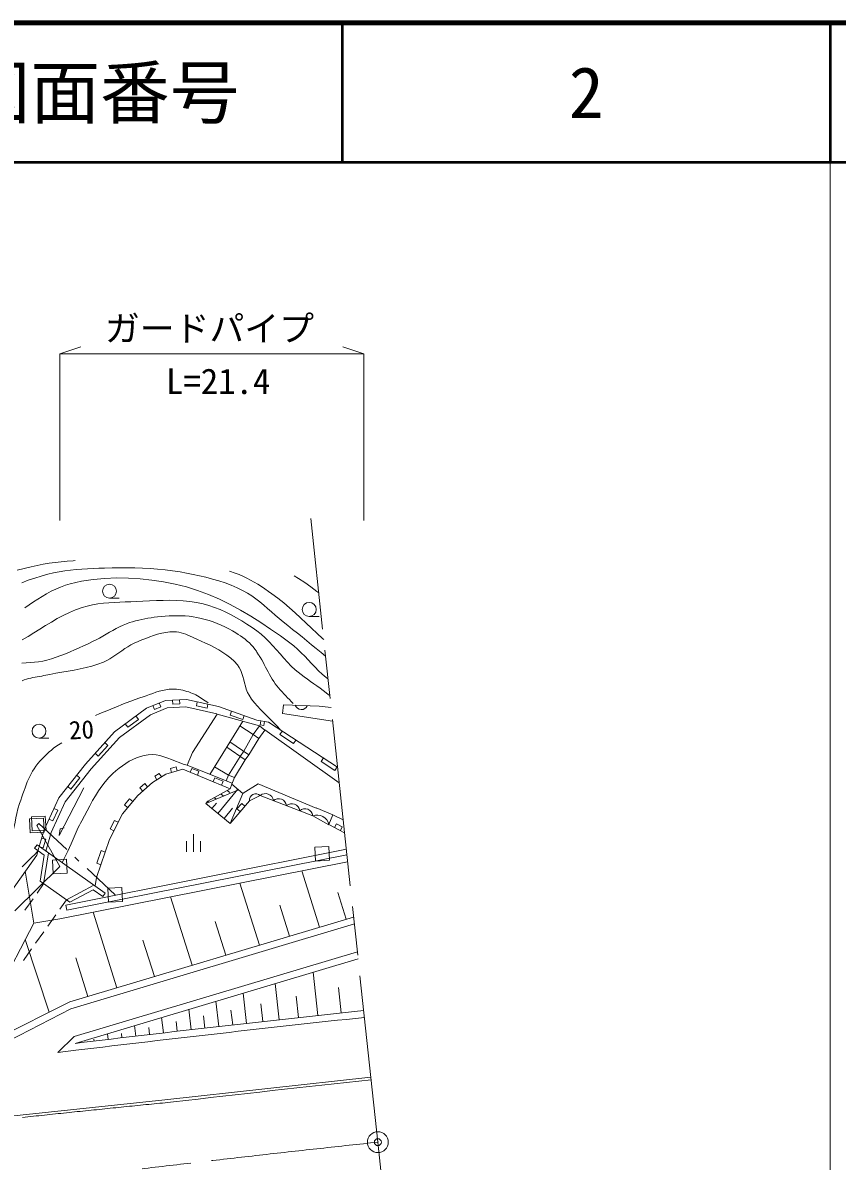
# Model space of a CAD drawing. Units: millimetres, scale not verified. Extents: x 40000 to 680000, y 20000 to 380000.
# Drawn here: x 521080 to 579500, y 298341 to 380000 of the extents above; entities that cross this region are included whole.
import ezdxf
from ezdxf.enums import TextEntityAlignment as Align

# ---------------------------------------------------------------- set-up
doc = ezdxf.new("R2010")
doc.units = ezdxf.units.MM
doc.header["$LTSCALE"] = 1000
doc.header["$PDMODE"] = 32
doc.header["$PDSIZE"] = 500
doc.linetypes.add('CHAIN', pattern=[18.5, 12, -1.5, 3.5, -1.5])
for name, color, linetype, lineweight in [('M-BGD', 7, 'Continuous', 13), ('M-BMK', 2, 'CHAIN', 13), ('M-BMK-ROW', 30, 'Continuous', 13), ('M-BMK-SRVR', 3, 'Continuous', 13), ('M-STR-HTXT', 7, 'Continuous', 13), ('M-TTL', 2, 'Continuous', 140), ('M-TTL-BAND', 7, 'Continuous', 13), ('M-TTL-LINE', 7, 'Continuous', 50)]:
    doc.layers.add(name, color=color, linetype=linetype, lineweight=lineweight)
doc.layers.add('M-TTL-TXT', color=7, linetype='Continuous')
doc.styles.add('ＭＳ ゴシック', font='')
doc.styles.get('ＭＳ ゴシック').set_extended_font_data('MS Gothic')

msp = doc.modelspace()

# ---------------------------------------------------------------- linework, layer by layer
at = {"layer": 'M-BGD'}
for p, q in [((527304, 338727), (528004, 338727)), ((541630, 337421), (542330, 337422)), ((529966, 330847), (527658, 329142)), ((531329, 331400), (529966, 330847)), ((532830, 331468), (531329, 331400)), ((535126, 330953), (532830, 331468)), ((537880, 329981), (535126, 330953)), ((539771, 331089), (539713, 330459)), ((542339, 330983), (539771, 331089)), ((543193, 330889), (542339, 330983)), ((535035, 330418), (533249, 327655)), ((538051, 329563), (535035, 330418)), ((538696, 329835), (537880, 329981)), ((543300, 329897), (539713, 330459)), ((527658, 329142), (525580, 326828)), ((536861, 329900), (534506, 326088)), ((537606, 328959), (536655, 329567)), ((538051, 329563), (537606, 328959)), ((538009, 328662), (538453, 329266)), ((538453, 329266), (538051, 329563)), ((538435, 329282), (543775, 325490)), ((543653, 326617), (538696, 329835)), ((522245, 328693), (522945, 328694)), ((537289, 327498), (535943, 328414)), ((536925, 327746), (537606, 328959)), ((538011, 328661), (537288, 327498)), ((537606, 328959), (538009, 328662)), ((533249, 327655), (532862, 326746)), ((537041, 327135), (535711, 328039)), ((536925, 327746), (536677, 327382)), ((537288, 327498), (537041, 327135)), ((525580, 326828), (523662, 324406)), ((535677, 325619), (532862, 326746)), ((535841, 326038), (536677, 327382)), ((537041, 327135), (536262, 325869)), ((531343, 326102), (530375, 325510)), ((532562, 326454), (531343, 326102)), ((534123, 325825), (532562, 326454)), ((535957, 325060), (534123, 325825)), ((534837, 326623), (535841, 326038)), ((535844, 326037), (535677, 325619)), ((535841, 326038), (536262, 325869)), ((536072, 325389), (536262, 325869)), ((523695, 321706), (525465, 325126)), ((530375, 325510), (529338, 324584)), ((535957, 325060), (534355, 324170)), ((536515, 325018), (535083, 323283)), ((535677, 325619), (536095, 325452)), ((536072, 325389), (535957, 325060)), ((536558, 324982), (536072, 325389)), ((537967, 325408), (536885, 324737)), ((542129, 323674), (537962, 325403)), ((523662, 324406), (522609, 322120)), ((529338, 324584), (528236, 323271)), ((534220, 323995), (536558, 324982)), ((534810, 324422), (534953, 324304)), ((535279, 324683), (535473, 324524)), ((535749, 324944), (535942, 324786)), ((536873, 324722), (535945, 322570)), ((535945, 322570), (537349, 324199)), ((536558, 324982), (536873, 324722)), ((537344, 324194), (538115, 324580)), ((538110, 324575), (541894, 323117)), ((534220, 323995), (534355, 324170)), ((534220, 323995), (535945, 322570)), ((534345, 324157), (534433, 324085)), ((534651, 323639), (534965, 324019)), ((535514, 322926), (536119, 323660)), ((543314, 323185), (542124, 323679)), ((528236, 323271), (527301, 321428)), ((541889, 323122), (543037, 322482)), ((543309, 323190), (543032, 322487)), ((543309, 323190), (544062, 322819)), ((522609, 322120), (522265, 320919)), ((523695, 321706), (523771, 322179)), ((523771, 322179), (524047, 322256)), ((533322, 321789), (533322, 320539)), ((544161, 321900), (543032, 322487)), ((521929, 320790), (522102, 321035)), ((526998, 317565), (522102, 321035)), ((527301, 321428), (526366, 318704)), ((532822, 321289), (532822, 320539)), ((533822, 321289), (533822, 320539)), ((520171, 317597), (522088, 320303)), ((522622, 320298), (521929, 320790)), ((522242, 320837), (522088, 320303)), ((522333, 318420), (522622, 320298)), ((522578, 318246), (522918, 320456)), ((544290, 320720), (524159, 316708)), ((544330, 320326), (524232, 316340)), ((544384, 319827), (523730, 315730)), ((521880, 315421), (521261, 319136)), ((526366, 318704), (526262, 318087)), ((542359, 315126), (541094, 319175)), ((522103, 317577), (522578, 318246)), ((524454, 316917), (522333, 318420)), ((524209, 317090), (526182, 318144)), ((524454, 316917), (526131, 317812)), ((526824, 317321), (526131, 317812)), ((538050, 313838), (536658, 318295)), ((521236, 316353), (521814, 317169)), ((523735, 316421), (524209, 317090)), ((526824, 317321), (526998, 317565)), ((533223, 312394), (531688, 317309)), ((544282, 315701), (543682, 317623)), ((524232, 316340), (524159, 316708)), ((527816, 310777), (526121, 316205)), ((540205, 314482), (539511, 316704)), ((516962, 306013), (521880, 315421)), ((523730, 315730), (521880, 315421)), ((522868, 315197), (523446, 316013)), ((544811, 315859), (524463, 309775)), ((544865, 315361), (524524, 309278)), ((535637, 313116), (534884, 315527)), ((522000, 313973), (522579, 314789)), ((522968, 309025), (521263, 314240)), ((530520, 311586), (529701, 314208)), ((521133, 312749), (521711, 313565)), ((545079, 313367), (524769, 307293)), ((545133, 312868), (524830, 306797)), ((525753, 310160), (524885, 312939)), ((542250, 308798), (541910, 311905)), ((537130, 308229), (536885, 310402)), ((539463, 308491), (539174, 311087)), ((543917, 308980), (543718, 310812)), ((524463, 309775), (516962, 306013)), ((535143, 308004), (534936, 309819)), ((538297, 308360), (538153, 309640)), ((540857, 308645), (540688, 310175)), ((516785, 305315), (524524, 309278)), ((533156, 307777), (532988, 309237)), ((534149, 307891), (534048, 308770)), ((536136, 308117), (536015, 309188)), ((529182, 307314), (529093, 308072)), ((530176, 307431), (530117, 307932)), ((531169, 307547), (531040, 308654)), ((532162, 307662), (532082, 308352)), ((524769, 307293), (523588, 306140)), ((526203, 306962), (526188, 307090)), ((527196, 307080), (527148, 307490)), ((528189, 307197), (528152, 307511)), ((523588, 306140), (524891, 306301)), ((546045, 304382), (531273, 302736)), ((531273, 302736), (512375, 300743))]:
    msp.add_line(p, q, dxfattribs=at)
for points in [[(520683, 340732), (521189, 340861), (521693, 340985), (522115, 341080), (522540, 341163), (522967, 341233), (523396, 341293), (523827, 341343), (524259, 341384), (524692, 341418), (524834, 341427)], [(521010, 339835), (521472, 340008), (521938, 340168), (522408, 340313), (522883, 340442), (523282, 340535), (523683, 340613), (524087, 340678), (524494, 340731), (524902, 340774), (525311, 340809), (525721, 340835), (526132, 340856), (526542, 340872), (526952, 340885), (527493, 340897), (528036, 340905), (528579, 340905), (529122, 340897), (529665, 340879), (530207, 340851), (530748, 340811), (531287, 340757), (531824, 340689), (532359, 340606), (532826, 340523), (533292, 340433), (533758, 340334), (534222, 340224), (534682, 340103), (535138, 339968), (535588, 339818), (536031, 339650), (536466, 339465), (536892, 339259), (537207, 339083), (537510, 338888), (537804, 338677), (538089, 338454), (538369, 338222), (538644, 337984), (538918, 337743), (539192, 337502), (539469, 337266), (539750, 337036), (540092, 336764), (540434, 336491), (540775, 336217), (541116, 335943), (541456, 335669), (541795, 335393), (542134, 335117), (542472, 334840), (542797, 334572)], [(535913, 340658), (536315, 340531), (536598, 340425), (536876, 340305), (537148, 340173), (537417, 340031), (537681, 339880), (537941, 339722), (538197, 339557), (538451, 339388), (538701, 339215), (538949, 339040), (539380, 338719), (539800, 338382), (540209, 338033), (540610, 337674), (541006, 337308), (541400, 336939), (541792, 336568), (542187, 336200), (542586, 335838), (542669, 335765)], [(521238, 338034), (521539, 338248), (521845, 338458), (522156, 338662), (522472, 338859), (522793, 339046), (523120, 339220), (523453, 339381), (523792, 339524), (524138, 339649), (524491, 339753), (525304, 339936), (526130, 340067), (526966, 340149), (527808, 340183), (528654, 340172), (529499, 340119), (530341, 340026), (531176, 339895), (532002, 339729), (532814, 339530), (533621, 339286), (534412, 338993), (535187, 338657), (535948, 338282), (536695, 337874), (537428, 337438), (538149, 336980), (538858, 336504), (539556, 336016), (540244, 335522), (540526, 335301), (540795, 335065), (541054, 334816), (541305, 334559), (541552, 334296), (541799, 334033), (542048, 333772), (542302, 333517), (542565, 333273), (542840, 333043), (542973, 332937)], [(540540, 340337), (540856, 340141), (541306, 339845), (541748, 339537), (542182, 339217), (542308, 339120)], [(521034, 335744), (521457, 335988), (521877, 336243), (522295, 336502), (522713, 336762), (523132, 337017), (523556, 337262), (523986, 337494), (524424, 337707), (524871, 337897), (525331, 338058), (525707, 338163), (526087, 338247), (526472, 338313), (526860, 338364), (527250, 338401), (527643, 338429), (528036, 338449), (528430, 338464), (528822, 338477), (529214, 338491), (529695, 338511), (530178, 338534), (530662, 338555), (531147, 338571), (531631, 338577), (532113, 338569), (532594, 338543), (533071, 338496), (533543, 338423), (534011, 338320), (534427, 338202), (534838, 338063), (535242, 337904), (535640, 337728), (536031, 337535), (536415, 337327), (536792, 337106), (537162, 336874), (537523, 336632), (537877, 336381), (538184, 336140), (538474, 335879), (538750, 335603), (539017, 335315), (539277, 335021), (539536, 334724), (539797, 334429), (540062, 334139), (540337, 333859), (540625, 333594), (540836, 333416), (541053, 333243), (541274, 333076), (541497, 332912), (541722, 332751), (541949, 332591), (542176, 332431), (542402, 332271), (542627, 332108), (542849, 331942), (542995, 331830), (543101, 331749)], [(540471, 331169), (540341, 331310), (540209, 331449), (540076, 331587), (539943, 331725), (539810, 331863), (539678, 332003), (539550, 332144), (539424, 332289), (539304, 332437), (539189, 332590), (539077, 332752), (538971, 332918), (538871, 333088), (538774, 333260), (538680, 333434), (538588, 333609), (538497, 333784), (538405, 333960), (538312, 334134), (538217, 334307), (538181, 334369), (538144, 334430), (538107, 334491), (538068, 334552), (538030, 334612), (537991, 334673), (537952, 334733), (537913, 334793), (537875, 334854), (537837, 334915), (537727, 335078), (537605, 335233), (537474, 335380), (537333, 335520), (537185, 335654), (537030, 335781), (536871, 335902), (536707, 336017), (536541, 336128), (536374, 336234), (536115, 336388), (535850, 336534), (535579, 336670), (535303, 336797), (535023, 336915), (534739, 337022), (534452, 337119), (534161, 337205), (533868, 337280), (533573, 337344), (533294, 337393), (533012, 337428), (532729, 337452), (532445, 337465), (532159, 337469), (531874, 337464), (531588, 337452), (531303, 337434), (531019, 337411), (530735, 337384), (530511, 337359), (530286, 337329), (530062, 337294), (529839, 337254), (529616, 337209), (529395, 337159), (529176, 337103), (528958, 337041), (528742, 336972), (528529, 336898), (528273, 336795), (528023, 336680), (527777, 336553), (527536, 336420), (527296, 336281), (527057, 336140), (526818, 335999), (526577, 335862), (526333, 335731), (526085, 335609), (525764, 335460), (525442, 335310), (525120, 335163), (524796, 335017), (524470, 334876), (524143, 334741), (523813, 334612), (523481, 334491), (523145, 334379), (522806, 334278), (522515, 334210), (522219, 334162), (521919, 334130), (521617, 334106), (521315, 334084), (521014, 334059)], [(521043, 332805), (521190, 332867), (521340, 332918), (521494, 332960), (521649, 332996), (521807, 333027), (521965, 333055), (522124, 333082), (522283, 333109), (522440, 333138), (522597, 333172), (523026, 333264), (523458, 333346), (523893, 333423), (524327, 333497), (524761, 333574), (525193, 333658), (525621, 333753), (526045, 333862), (526462, 333991), (526872, 334143), (527106, 334250), (527332, 334374), (527550, 334511), (527765, 334657), (527976, 334808), (528188, 334959), (528401, 335107), (528618, 335248), (528842, 335377), (529073, 335490), (529346, 335611), (529622, 335731), (529902, 335847), (530183, 335958), (530468, 336058), (530755, 336147), (531044, 336220), (531336, 336274), (531630, 336308), (531926, 336317), (532097, 336307), (532266, 336282), (532434, 336246), (532600, 336199), (532764, 336143), (532927, 336080), (533088, 336012), (533247, 335940), (533405, 335867), (533562, 335793), (533877, 335647), (534196, 335499), (534515, 335347), (534830, 335188), (535140, 335019), (535439, 334839), (535727, 334643), (535998, 334431), (536251, 334198), (536481, 333942), (536613, 333753), (536717, 333549), (536800, 333333), (536868, 333108), (536927, 332878), (536983, 332646), (537044, 332416), (537114, 332191), (537200, 331974), (537309, 331768), (537492, 331492), (537692, 331229), (537906, 330976), (538132, 330731), (538365, 330493), (538603, 330258), (538843, 330024), (539082, 329790), (539317, 329552), (539545, 329310)], [(526289, 330321), (526607, 330448), (526924, 330576), (527240, 330706), (527556, 330837), (527873, 330966), (528190, 331094), (528508, 331220), (528828, 331341), (529149, 331458), (529472, 331568), (529704, 331648), (529935, 331731), (530166, 331815), (530398, 331898), (530631, 331977), (530866, 332048), (531102, 332110), (531339, 332159), (531579, 332193), (531821, 332209), (531969, 332209), (532117, 332199), (532264, 332181), (532411, 332157), (532557, 332125), (532702, 332088), (532846, 332045), (532988, 331998), (533128, 331948), (533266, 331894), (533386, 331842), (533502, 331783), (533616, 331719), (533727, 331651), (533837, 331579), (533946, 331506), (534055, 331431), (534164, 331358), (534273, 331285), (534384, 331216)], [(535008, 330426), (532783, 330925), (531446, 330865), (530232, 330372), (528023, 328740), (525993, 326480), (524126, 324122), (523117, 321931), (522732, 320588)], [(530875, 331216), (530988, 330938), (530533, 330753), (530420, 331031)], [(532330, 331445), (532343, 331145), (531843, 331123), (531830, 331423)], [(534361, 331125), (534295, 330832), (533530, 331003), (533595, 331296)], [(529197, 330278), (529375, 330037), (528606, 329469), (528427, 329710)], [(536962, 330305), (536862, 330022), (535944, 330346), (536044, 330629)], [(538424, 329884), (538371, 329588), (538099, 329637), (538152, 329932)], [(540672, 328552), (540509, 328300), (539521, 328942), (539684, 329193)], [(526965, 328370), (527189, 328170), (526496, 327399), (526273, 327599)], [(532862, 326746), (532584, 326831), (532307, 326932), (532030, 327041), (531754, 327152), (531477, 327258), (531200, 327354), (530921, 327433), (530640, 327488), (530358, 327513), (530072, 327501), (529790, 327454), (529513, 327381), (529242, 327284), (528977, 327166), (528719, 327028), (528468, 326875), (528225, 326708), (527990, 326531), (527764, 326346), (527548, 326155), (527259, 325870), (526992, 325565), (526745, 325243), (526514, 324907), (526297, 324560), (526090, 324204), (525890, 323843), (525695, 323480), (525501, 323118), (525306, 322759), (525220, 322599), (525139, 322436), (525061, 322272), (524986, 322107), (524913, 321940), (524841, 321773), (524770, 321606), (524699, 321438), (524626, 321272), (524552, 321106)], [(543637, 326627), (543474, 326376), (542485, 327017), (542649, 327269)], [(524941, 326021), (525176, 325835), (524537, 325027), (524301, 325214)], [(531020, 325904), (530864, 326160), (530541, 325963), (530698, 325707)], [(532156, 326337), (532073, 326625), (531666, 326507), (531750, 326219)], [(533603, 326034), (533715, 326313), (533195, 326522), (533083, 326244)], [(535346, 325315), (535461, 325592), (534850, 325847), (534735, 325570)], [(530030, 325201), (529830, 325425), (529484, 325116), (529684, 324892)], [(528971, 324146), (528741, 324339), (528374, 323901), (528603, 323708)], [(523311, 323644), (523584, 323518), (523232, 322756), (522960, 322882)], [(536674, 323416), (536446, 323612), (536782, 324001), (537009, 323805)], [(527924, 322657), (527657, 322792), (527345, 322178), (527613, 322042)], [(543861, 322056), (543999, 322322), (543585, 322538), (543446, 322272)], [(522435, 321514), (522724, 321431), (522550, 320826), (522292, 320900)], [(524552, 321106), (524308, 320574), (524059, 320045), (523917, 319748)], [(521044, 319465), (521185, 319606), (521326, 319746), (521468, 319886), (521611, 320025), (521753, 320164), (521895, 320304), (522177, 320614)], [(526989, 320520), (526706, 320618), (526394, 319710), (526678, 319612)], [(531885, 302596), (531688, 302577), (531491, 302557), (531294, 302537), (531097, 302518), (530900, 302498), (530703, 302478), (530507, 302459), (530310, 302439), (530113, 302419), (529916, 302399), (529719, 302380), (529522, 302360), (529325, 302340), (529128, 302320), (528931, 302300), (528734, 302280), (528537, 302260), (528340, 302240), (528143, 302220), (527946, 302200), (527750, 302180), (527553, 302160), (527356, 302140), (527159, 302120), (526962, 302100), (526765, 302079), (526568, 302059), (526371, 302039), (526174, 302019), (525977, 301998), (525780, 301978), (525584, 301958), (525387, 301938), (525190, 301917), (524993, 301897), (524796, 301876), (524599, 301856), (524402, 301835), (524205, 301815), (524009, 301795), (523812, 301774), (523615, 301753), (523418, 301733), (523221, 301712), (523024, 301692), (522827, 301671), (522630, 301650), (522434, 301630), (522237, 301609), (522040, 301588), (521843, 301568), (521646, 301547), (521449, 301526), (521252, 301505), (521056, 301484)]]:
    msp.add_lwpolyline(points, dxfattribs=at)
for centre in [(527303, 339227), (541629, 337921), (522245, 329193)]:
    msp.add_circle(centre, 500, dxfattribs=at)
for centre, radius, start, end in [((541061, 331191), 456, 197.61189, 337.65814), ((537796, 324245), 455, 46.41303, 186.50583), ((538483, 324135), 577, 7.64535, 130.2776), ((539428, 323772), 577, 7.64513, 130.27834), ((540373, 323408), 577, 7.64587, 130.27732), ((541318, 323045), 577, 7.64513, 130.27834), ((542188, 322313), 862, 11.64915, 110.27751), ((725782, -1365673), 1684500, 96.1427, 96.85143), ((725782, -1365673), 1684000, 96.1427, 96.85138), ((725782, -1365673), 1679500, 96.1427, 96.62955)]:
    msp.add_arc(centre, radius, start, end, dxfattribs=at)
msp.add_open_spline([(523874, 328357), (523227, 327958), (522992, 327737), (522510, 327248), (521508, 326229), (521335, 325332), (520846, 323989), (520479, 322983), (520579, 322323), (520176, 321331), (519880, 320602), (519557, 320270), (519113, 319621), (518139, 318199), (517590, 317386), (516385, 316154), (515524, 315273), (514737, 315158), (513750, 314420), (512084, 313174), (511485, 311953), (509590, 311092), (508750, 310710), (508382, 310544), (507367, 310295)], degree=3, knots=[0, 0, 0, 0, 1, 1, 1, 2, 2, 2, 3, 3, 3, 4, 4, 4, 5, 5, 5, 6, 6, 6, 7, 7, 7, 8, 8, 8, 8], dxfattribs=at)
at = {"layer": 'M-BMK'}
for q in [(541734, 344451), (551364, 254968)]:
    msp.add_line((546549, 299709), q, dxfattribs=at)
msp.add_arc((725782, -1365673), 1675000, 96.1427, 100.68037, dxfattribs=at)
at = {"layer": 'M-BMK-ROW'}
for p, q in [((522558, 322942), (521560, 322891)), ((521560, 322891), (521611, 321892)), ((522694, 323089), (521696, 323037)), ((521696, 323037), (521747, 322039)), ((522221, 322564), (522085, 322417)), ((522221, 322564), (524234, 320690)), ((522610, 321944), (522558, 322942)), ((522746, 322090), (522694, 323089)), ((521611, 321892), (522610, 321944)), ((521747, 322039), (522746, 322090)), ((523739, 319472), (522085, 322417)), ((543031, 320923), (542033, 320871)), ((543083, 319924), (543031, 320923)), ((524819, 320145), (525112, 319872)), ((542033, 320871), (542084, 319873)), ((520501, 316299), (523739, 319472)), ((524213, 319998), (523214, 319946)), ((523214, 319946), (523266, 318947)), ((524264, 318999), (524213, 319998)), ((525698, 319327), (527710, 317453)), ((542084, 319873), (543083, 319924)), ((523266, 318947), (524264, 318999)), ((528184, 317978), (527185, 317926)), ((527185, 317926), (527237, 316928)), ((528235, 316979), (528184, 317978)), ((527237, 316928), (528235, 316979))]:
    msp.add_line(p, q, dxfattribs=at)
at = {"layer": 'M-BMK-SRVR'}
msp.add_circle((546549, 299709), 750, dxfattribs=at)
msp.add_point((546549, 299709), dxfattribs=at)
at = {"layer": 'M-STR-HTXT'}
for p, q in [((523734, 356244), (525234, 356744)), ((523734, 344302), (523734, 356244)), ((523734, 356244), (545533, 356244)), ((545533, 356244), (544033, 356744)), ((545533, 356244), (545533, 344302))]:
    msp.add_line(p, q, dxfattribs=at)
at = {"layer": 'M-TTL'}
msp.add_line((680000, 380000), (40000, 380000), dxfattribs=at)
at = {"layer": 'M-TTL-BAND'}
msp.add_line((579000, 20000), (579000, 370000), dxfattribs=at)
at = {"layer": 'M-TTL-LINE'}
for p, q in [((543997, 380000), (543997, 370000)), ((579000, 380000), (579000, 370000)), ((40000, 370000), (680000, 370000))]:
    msp.add_line(p, q, dxfattribs=at)

# ---------------------------------------------------------------- texts
at = {"layer": 'M-BGD', "style": 'ＭＳ ゴシック'}
msp.add_text('20', height=1320, rotation=2.956, dxfattribs=at).set_placement((525288, 329293), align=Align.MIDDLE_CENTER)
at = {"layer": 'M-STR-HTXT', "style": 'ＭＳ ゴシック'}
for s, p in [('ガードパイプ', (534472, 358076)), ('L=21.4', (535097, 354288))]:
    msp.add_text(s, height=1833, dxfattribs=at).set_placement(p, align=Align.MIDDLE_CENTER)
at = {"layer": 'M-TTL-TXT', "style": 'ＭＳ ゴシック'}
for s, p in [('図面番号', (526622, 375000)), ('2', (561497, 375000))]:
    msp.add_text(s, height=3666, dxfattribs=at).set_placement(p, align=Align.MIDDLE_CENTER)

doc.saveas('drawing.dxf')
